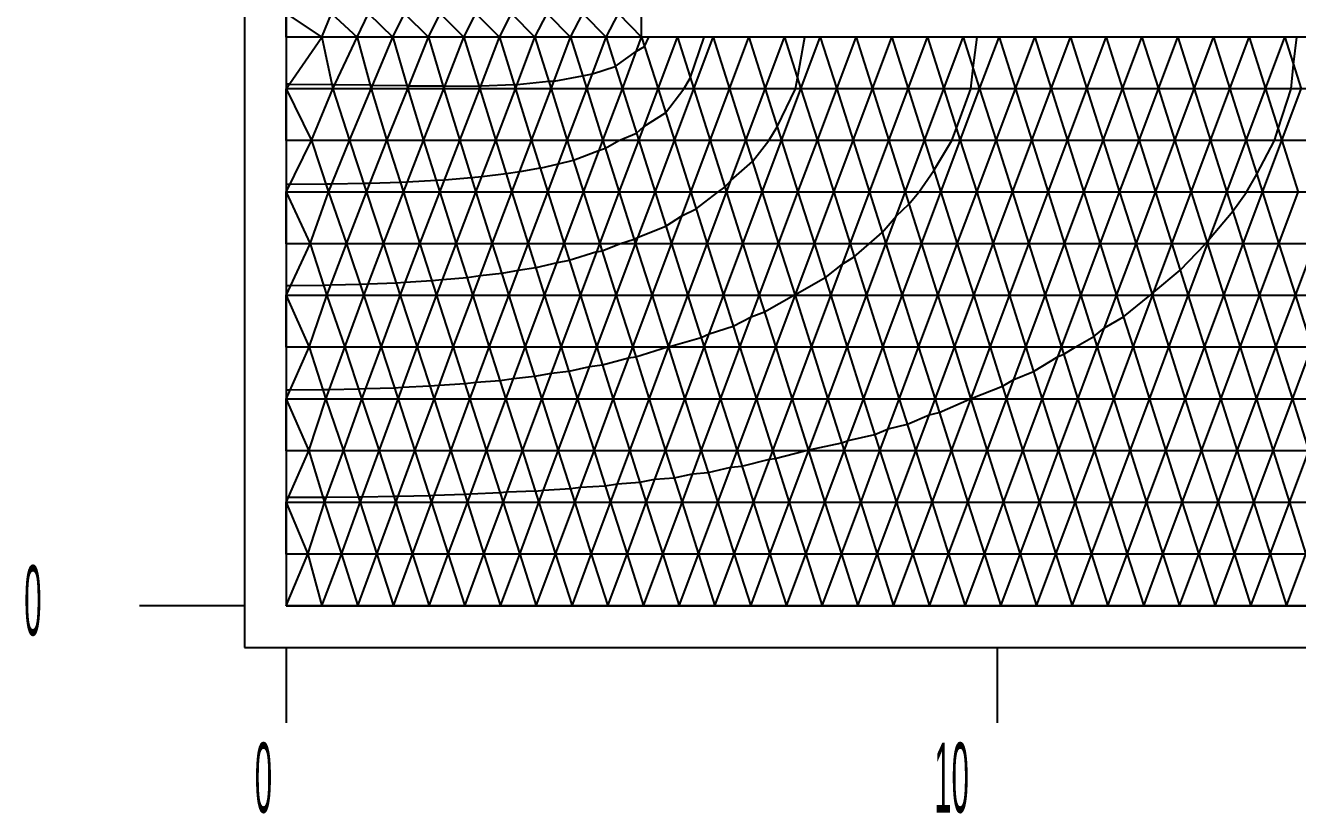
# Model space of a CAD drawing. Extents: x 0.18 to 10.14, y 0.02 to 7.38.
# Drawn here: x 0.33 to 1.747, y 0.212 to 1.091 of the extents above; entities that cross this region are included whole.
import ezdxf

# ---------------------------------------------------------------- set-up
doc = ezdxf.new("R2010")
doc.units = 0
doc.layers.add('1', color=7, linetype='CONTINUOUS')

msp = doc.modelspace()

# ---------------------------------------------------------------- linework, layer by layer
at = {"layer": '1', "color": 5}
for p, q in [((0.573529, 7.102942), (0.573529, 0.397059)), ((0.620165, 1.104015), (0.620165, 1.077607)), ((1.016283, 1.077607), (1.016283, 1.104015)), ((0.620165, 1.077607), (0.620165, 1.01999)), ((1.056119, 1.077607), (1.016283, 1.077607)), ((1.095955, 1.077607), (1.056119, 1.077607)), ((1.13579, 1.077607), (1.095955, 1.077607)), ((1.175626, 1.077607), (1.13579, 1.077607)), ((1.215461, 1.077607), (1.175626, 1.077607)), ((1.255297, 1.077607), (1.215461, 1.077607)), ((1.295133, 1.077607), (1.255297, 1.077607)), ((1.334969, 1.077607), (1.295133, 1.077607)), ((1.374804, 1.077607), (1.334969, 1.077607)), ((1.41464, 1.077607), (1.374804, 1.077607)), ((1.454476, 1.077607), (1.41464, 1.077607)), ((1.494311, 1.077607), (1.454476, 1.077607)), ((1.534147, 1.077607), (1.494311, 1.077607)), ((1.573983, 1.077607), (1.534147, 1.077607)), ((1.613818, 1.077607), (1.573983, 1.077607)), ((1.653654, 1.077607), (1.613818, 1.077607)), ((1.69349, 1.077607), (1.653654, 1.077607)), ((1.733325, 1.077607), (1.69349, 1.077607)), ((1.773161, 1.077607), (1.733325, 1.077607)), ((0.620165, 1.01999), (0.620165, 0.962373)), ((0.620165, 0.962373), (0.620165, 0.904755)), ((0.620165, 0.904755), (0.620165, 0.847138)), ((0.620165, 0.847138), (0.620165, 0.789521)), ((0.620165, 0.789521), (0.620165, 0.731904)), ((0.620165, 0.731904), (0.620165, 0.674286)), ((0.620165, 0.674286), (0.620165, 0.616669)), ((0.620165, 0.616669), (0.620165, 0.559052)), ((0.620165, 0.559052), (0.620165, 0.501435)), ((0.620165, 0.501435), (0.620165, 0.443817)), ((0.573529, 0.443817), (0.456618, 0.443817)), ((0.620165, 0.443817), (0.659988, 0.443817)), ((0.659988, 0.443817), (0.699812, 0.443817)), ((0.699812, 0.443817), (0.739636, 0.443817)), ((0.739636, 0.443817), (0.779459, 0.443817)), ((0.779459, 0.443817), (0.819283, 0.443817)), ((0.819283, 0.443817), (0.859107, 0.443817)), ((0.859107, 0.443817), (0.89893, 0.443817)), ((0.89893, 0.443817), (0.938754, 0.443817)), ((0.938754, 0.443817), (0.978578, 0.443817)), ((0.978578, 0.443817), (1.018402, 0.443817)), ((1.018402, 0.443817), (1.058225, 0.443817)), ((1.058225, 0.443817), (1.098049, 0.443817)), ((1.098049, 0.443817), (1.137873, 0.443817)), ((1.137873, 0.443817), (1.177696, 0.443817)), ((1.177696, 0.443817), (1.21752, 0.443817)), ((1.21752, 0.443817), (1.257344, 0.443817)), ((1.257344, 0.443817), (1.297167, 0.443817)), ((1.297167, 0.443817), (1.336991, 0.443817)), ((1.336991, 0.443817), (1.376815, 0.443817)), ((1.376815, 0.443817), (1.416638, 0.443817)), ((1.416638, 0.443817), (1.456462, 0.443817)), ((1.456462, 0.443817), (1.496286, 0.443817)), ((1.496286, 0.443817), (1.53611, 0.443817)), ((1.53611, 0.443817), (1.575933, 0.443817)), ((1.575933, 0.443817), (1.615757, 0.443817)), ((1.615757, 0.443817), (1.655581, 0.443817)), ((1.655581, 0.443817), (1.695404, 0.443817)), ((1.695404, 0.443817), (1.735228, 0.443817)), ((1.735228, 0.443817), (1.775052, 0.443817)), ((0.573529, 0.397059), (9.926471, 0.397059)), ((0.620165, 0.397059), (0.620165, 0.313235)), ((1.412402, 0.397059), (1.412402, 0.313235))]:
    msp.add_line(p, q, dxfattribs=at)
at = {"layer": '1', "color": 253}
for p, q in [((0.620165, 1.077607), (0.620165, 1.104015)), ((0.620165, 1.104015), (0.659776, 1.077607)), ((0.659776, 1.077607), (0.670474, 1.104015)), ((0.670474, 1.104015), (0.699388, 1.077607)), ((0.699388, 1.077607), (0.711997, 1.104015)), ((0.711997, 1.104015), (0.739, 1.077607)), ((0.739, 1.077607), (0.752047, 1.104015)), ((0.752047, 1.104015), (0.778612, 1.077607)), ((0.778612, 1.077607), (0.791775, 1.104015)), ((0.791775, 1.104015), (0.818224, 1.077607)), ((0.818224, 1.077607), (0.831438, 1.104015)), ((0.831438, 1.104015), (0.857836, 1.077607)), ((0.857836, 1.077607), (0.871113, 1.104015)), ((0.871113, 1.104015), (0.897448, 1.077607)), ((0.897448, 1.077607), (0.910896, 1.104015)), ((0.910896, 1.104015), (0.937059, 1.077607)), ((0.937059, 1.077607), (0.950905, 1.104015)), ((0.950905, 1.104015), (0.976671, 1.077607)), ((0.976671, 1.077607), (0.990398, 1.104015)), ((0.990398, 1.104015), (1.016283, 1.077607)), ((1.016283, 1.077607), (1.016283, 1.104015)), ((0.620165, 1.077607), (0.620165, 1.01999)), ((0.620165, 1.01999), (0.659776, 1.077607)), ((9.879836, 1.077607), (0.620165, 1.077607)), ((0.659776, 1.077607), (0.67225, 1.01999)), ((0.67225, 1.01999), (0.699388, 1.077607)), ((0.699388, 1.077607), (0.714936, 1.01999)), ((0.714936, 1.01999), (0.739, 1.077607)), ((0.739, 1.077607), (0.7557, 1.01999)), ((0.7557, 1.01999), (0.778612, 1.077607)), ((0.778612, 1.077607), (0.795874, 1.01999)), ((0.795874, 1.01999), (0.818224, 1.077607)), ((0.818224, 1.077607), (0.835806, 1.01999)), ((0.835806, 1.01999), (0.857836, 1.077607)), ((0.857836, 1.077607), (0.87562, 1.01999)), ((0.87562, 1.01999), (0.897448, 1.077607)), ((0.897448, 1.077607), (0.915372, 1.01999)), ((0.915372, 1.01999), (0.937059, 1.077607)), ((0.937059, 1.077607), (0.955094, 1.01999)), ((0.955094, 1.01999), (0.976671, 1.077607)), ((0.976671, 1.077607), (0.994812, 1.01999)), ((0.994812, 1.01999), (1.016283, 1.077607)), ((1.016283, 1.077607), (1.034577, 1.01999)), ((1.034577, 1.01999), (1.056119, 1.077607)), ((1.056119, 1.077607), (1.074395, 1.01999)), ((1.074395, 1.01999), (1.095955, 1.077607)), ((1.095955, 1.077607), (1.114226, 1.01999)), ((1.114226, 1.01999), (1.13579, 1.077607)), ((1.13579, 1.077607), (1.15406, 1.01999)), ((1.15406, 1.01999), (1.175626, 1.077607)), ((1.175626, 1.077607), (1.193895, 1.01999)), ((1.193895, 1.01999), (1.215461, 1.077607)), ((1.215461, 1.077607), (1.23373, 1.01999)), ((1.23373, 1.01999), (1.255297, 1.077607)), ((1.255297, 1.077607), (1.273565, 1.01999)), ((1.273565, 1.01999), (1.295133, 1.077607)), ((1.295133, 1.077607), (1.3134, 1.01999)), ((1.3134, 1.01999), (1.334969, 1.077607)), ((1.334969, 1.077607), (1.353235, 1.01999)), ((1.353235, 1.01999), (1.374804, 1.077607)), ((1.374804, 1.077607), (1.39307, 1.01999)), ((1.39307, 1.01999), (1.41464, 1.077607)), ((1.41464, 1.077607), (1.432905, 1.01999)), ((1.432905, 1.01999), (1.454476, 1.077607)), ((1.454476, 1.077607), (1.47274, 1.01999)), ((1.47274, 1.01999), (1.494311, 1.077607)), ((1.494311, 1.077607), (1.512574, 1.01999)), ((1.512574, 1.01999), (1.534147, 1.077607)), ((1.534147, 1.077607), (1.552409, 1.01999)), ((1.552409, 1.01999), (1.573983, 1.077607)), ((1.573983, 1.077607), (1.592244, 1.01999)), ((1.592244, 1.01999), (1.613818, 1.077607)), ((1.613818, 1.077607), (1.632078, 1.01999)), ((1.632078, 1.01999), (1.653654, 1.077607)), ((1.653654, 1.077607), (1.671913, 1.01999)), ((1.671913, 1.01999), (1.69349, 1.077607)), ((1.69349, 1.077607), (1.711747, 1.01999)), ((1.711747, 1.01999), (1.733325, 1.077607)), ((1.733325, 1.077607), (1.751582, 1.01999)), ((0.620165, 0.962373), (0.620165, 1.01999)), ((0.620165, 1.01999), (0.648446, 0.962373)), ((9.879836, 1.01999), (0.620165, 1.01999)), ((0.648446, 0.962373), (0.67225, 1.01999)), ((0.67225, 1.01999), (0.69079, 0.962373)), ((0.69079, 0.962373), (0.714936, 1.01999)), ((0.714936, 1.01999), (0.732484, 0.962373)), ((0.732484, 0.962373), (0.7557, 1.01999)), ((0.7557, 1.01999), (0.77329, 0.962373)), ((0.77329, 0.962373), (0.795874, 1.01999)), ((0.795874, 1.01999), (0.813608, 0.962373)), ((0.813608, 0.962373), (0.835806, 1.01999)), ((0.835806, 1.01999), (0.853667, 0.962373)), ((0.853667, 0.962373), (0.87562, 1.01999)), ((0.87562, 1.01999), (0.893584, 0.962373)), ((0.893584, 0.962373), (0.915372, 1.01999)), ((0.915372, 1.01999), (0.933422, 0.962373)), ((0.933422, 0.962373), (0.955094, 1.01999)), ((0.955094, 1.01999), (0.973222, 0.962373)), ((0.973222, 0.962373), (0.994812, 1.01999)), ((0.994812, 1.01999), (1.013018, 0.962373)), ((1.013018, 0.962373), (1.034577, 1.01999)), ((1.034577, 1.01999), (1.05283, 0.962373)), ((1.05283, 0.962373), (1.074395, 1.01999)), ((1.074395, 1.01999), (1.092657, 0.962373)), ((1.092657, 0.962373), (1.114226, 1.01999)), ((1.114226, 1.01999), (1.132489, 0.962373)), ((1.132489, 0.962373), (1.15406, 1.01999)), ((1.15406, 1.01999), (1.172324, 0.962373)), ((1.172324, 0.962373), (1.193895, 1.01999)), ((1.193895, 1.01999), (1.212159, 0.962373)), ((1.212159, 0.962373), (1.23373, 1.01999)), ((1.23373, 1.01999), (1.251994, 0.962373)), ((1.251994, 0.962373), (1.273565, 1.01999)), ((1.273565, 1.01999), (1.291829, 0.962373)), ((1.291829, 0.962373), (1.3134, 1.01999)), ((1.3134, 1.01999), (1.331663, 0.962373)), ((1.331663, 0.962373), (1.353235, 1.01999)), ((1.353235, 1.01999), (1.371497, 0.962373)), ((1.371497, 0.962373), (1.39307, 1.01999)), ((1.39307, 1.01999), (1.411331, 0.962373)), ((1.411331, 0.962373), (1.432905, 1.01999)), ((1.432905, 1.01999), (1.451165, 0.962373)), ((1.451165, 0.962373), (1.47274, 1.01999)), ((1.47274, 1.01999), (1.490999, 0.962373)), ((1.490999, 0.962373), (1.512574, 1.01999)), ((1.512574, 1.01999), (1.530832, 0.962373)), ((1.530832, 0.962373), (1.552409, 1.01999)), ((1.552409, 1.01999), (1.570666, 0.962373)), ((1.570666, 0.962373), (1.592244, 1.01999)), ((1.592244, 1.01999), (1.6105, 0.962373)), ((1.6105, 0.962373), (1.632078, 1.01999)), ((1.632078, 1.01999), (1.650333, 0.962373)), ((1.650333, 0.962373), (1.671913, 1.01999)), ((1.671913, 1.01999), (1.690166, 0.962373)), ((1.690166, 0.962373), (1.711747, 1.01999)), ((1.711747, 1.01999), (1.73, 0.962373)), ((1.73, 0.962373), (1.751582, 1.01999)), ((0.620165, 0.962373), (0.620165, 0.904755)), ((0.620165, 0.904755), (0.648446, 0.962373)), ((9.879836, 0.962373), (0.620165, 0.962373)), ((0.648446, 0.962373), (0.667146, 0.904755)), ((0.667146, 0.904755), (0.69079, 0.962373)), ((0.69079, 0.962373), (0.709477, 0.904755)), ((0.709477, 0.904755), (0.732484, 0.962373)), ((0.732484, 0.962373), (0.750713, 0.904755)), ((0.750713, 0.904755), (0.77329, 0.962373)), ((0.77329, 0.962373), (0.791359, 0.904755)), ((0.791359, 0.904755), (0.813608, 0.962373)), ((0.813608, 0.962373), (0.831651, 0.904755)), ((0.831651, 0.904755), (0.853667, 0.962373)), ((0.853667, 0.962373), (0.871732, 0.904755)), ((0.871732, 0.904755), (0.893584, 0.962373)), ((0.893584, 0.962373), (0.911687, 0.904755)), ((0.911687, 0.904755), (0.933422, 0.962373)), ((0.933422, 0.962373), (0.951569, 0.904755)), ((0.951569, 0.904755), (0.973222, 0.962373)), ((0.973222, 0.962373), (0.991414, 0.904755)), ((0.991414, 0.904755), (1.013018, 0.962373)), ((1.013018, 0.962373), (1.031247, 0.904755)), ((1.031247, 0.904755), (1.05283, 0.962373)), ((1.05283, 0.962373), (1.07108, 0.904755)), ((1.07108, 0.904755), (1.092657, 0.962373)), ((1.092657, 0.962373), (1.110915, 0.904755)), ((1.110915, 0.904755), (1.132489, 0.962373)), ((1.132489, 0.962373), (1.150751, 0.904755)), ((1.150751, 0.904755), (1.172324, 0.962373)), ((1.172324, 0.962373), (1.190586, 0.904755)), ((1.190586, 0.904755), (1.212159, 0.962373)), ((1.212159, 0.962373), (1.230421, 0.904755)), ((1.230421, 0.904755), (1.251994, 0.962373)), ((1.251994, 0.962373), (1.270255, 0.904755)), ((1.270255, 0.904755), (1.291829, 0.962373)), ((1.291829, 0.962373), (1.310089, 0.904755)), ((1.310089, 0.904755), (1.331663, 0.962373)), ((1.331663, 0.962373), (1.349923, 0.904755)), ((1.349923, 0.904755), (1.371497, 0.962373)), ((1.371497, 0.962373), (1.389756, 0.904755)), ((1.389756, 0.904755), (1.411331, 0.962373)), ((1.411331, 0.962373), (1.429589, 0.904755)), ((1.429589, 0.904755), (1.451165, 0.962373)), ((1.451165, 0.962373), (1.469421, 0.904755)), ((1.469421, 0.904755), (1.490999, 0.962373)), ((1.490999, 0.962373), (1.509254, 0.904755)), ((1.509254, 0.904755), (1.530832, 0.962373)), ((1.530832, 0.962373), (1.549087, 0.904755)), ((1.549087, 0.904755), (1.570666, 0.962373)), ((1.570666, 0.962373), (1.588919, 0.904755)), ((1.588919, 0.904755), (1.6105, 0.962373)), ((1.6105, 0.962373), (1.628752, 0.904755)), ((1.628752, 0.904755), (1.650333, 0.962373)), ((1.650333, 0.962373), (1.668584, 0.904755)), ((1.668584, 0.904755), (1.690166, 0.962373)), ((1.690166, 0.962373), (1.708416, 0.904755)), ((1.708416, 0.904755), (1.73, 0.962373)), ((1.73, 0.962373), (1.748249, 0.904755)), ((0.620165, 0.847138), (0.620165, 0.904755)), ((0.620165, 0.904755), (0.646713, 0.847138)), ((9.879836, 0.904755), (0.620165, 0.904755)), ((0.646713, 0.847138), (0.667146, 0.904755)), ((0.667146, 0.904755), (0.687289, 0.847138)), ((0.687289, 0.847138), (0.709477, 0.904755)), ((0.709477, 0.904755), (0.728443, 0.847138)), ((0.728443, 0.847138), (0.750713, 0.904755)), ((0.750713, 0.904755), (0.769224, 0.847138)), ((0.769224, 0.847138), (0.791359, 0.904755)), ((0.791359, 0.904755), (0.809668, 0.847138)), ((0.809668, 0.847138), (0.831651, 0.904755)), ((0.831651, 0.904755), (0.849876, 0.847138)), ((0.849876, 0.847138), (0.871732, 0.904755)), ((0.871732, 0.904755), (0.88993, 0.847138)), ((0.88993, 0.847138), (0.911687, 0.904755)), ((0.911687, 0.904755), (0.929886, 0.847138)), ((0.929886, 0.847138), (0.951569, 0.904755)), ((0.951569, 0.904755), (0.969783, 0.847138)), ((0.969783, 0.847138), (0.991414, 0.904755)), ((0.991414, 0.904755), (1.009647, 0.847138)), ((1.009647, 0.847138), (1.031247, 0.904755)), ((1.031247, 0.904755), (1.049496, 0.847138)), ((1.049496, 0.847138), (1.07108, 0.904755)), ((1.07108, 0.904755), (1.089338, 0.847138)), ((1.089338, 0.847138), (1.110915, 0.904755)), ((1.110915, 0.904755), (1.129177, 0.847138)), ((1.129177, 0.847138), (1.150751, 0.904755)), ((1.150751, 0.904755), (1.169013, 0.847138)), ((1.169013, 0.847138), (1.190586, 0.904755)), ((1.190586, 0.904755), (1.208849, 0.847138)), ((1.208849, 0.847138), (1.230421, 0.904755)), ((1.230421, 0.904755), (1.248683, 0.847138)), ((1.248683, 0.847138), (1.270255, 0.904755)), ((1.270255, 0.904755), (1.288516, 0.847138)), ((1.288516, 0.847138), (1.310089, 0.904755)), ((1.310089, 0.904755), (1.328349, 0.847138)), ((1.328349, 0.847138), (1.349923, 0.904755)), ((1.349923, 0.904755), (1.368182, 0.847138)), ((1.368182, 0.847138), (1.389756, 0.904755)), ((1.389756, 0.904755), (1.408013, 0.847138)), ((1.408013, 0.847138), (1.429589, 0.904755)), ((1.429589, 0.904755), (1.447845, 0.847138)), ((1.447845, 0.847138), (1.469421, 0.904755)), ((1.469421, 0.904755), (1.487677, 0.847138)), ((1.487677, 0.847138), (1.509254, 0.904755)), ((1.509254, 0.904755), (1.527508, 0.847138)), ((1.527508, 0.847138), (1.549087, 0.904755)), ((1.549087, 0.904755), (1.56734, 0.847138)), ((1.56734, 0.847138), (1.588919, 0.904755)), ((1.588919, 0.904755), (1.607171, 0.847138)), ((1.607171, 0.847138), (1.628752, 0.904755)), ((1.628752, 0.904755), (1.647003, 0.847138)), ((1.647003, 0.847138), (1.668584, 0.904755)), ((1.668584, 0.904755), (1.686834, 0.847138)), ((1.686834, 0.847138), (1.708416, 0.904755)), ((1.708416, 0.904755), (1.726665, 0.847138)), ((1.726665, 0.847138), (1.748249, 0.904755)), ((0.620165, 0.847138), (0.620165, 0.789521)), ((0.620165, 0.789521), (0.646713, 0.847138)), ((9.879836, 0.847138), (0.620165, 0.847138)), ((0.646713, 0.847138), (0.665351, 0.789521)), ((0.665351, 0.789521), (0.687289, 0.847138)), ((0.687289, 0.847138), (0.706613, 0.789521)), ((0.706613, 0.789521), (0.728443, 0.847138)), ((0.728443, 0.847138), (0.74735, 0.789521)), ((0.74735, 0.789521), (0.769224, 0.847138)), ((0.769224, 0.847138), (0.787819, 0.789521)), ((0.787819, 0.789521), (0.809668, 0.847138)), ((0.809668, 0.847138), (0.828083, 0.789521)), ((0.828083, 0.789521), (0.849876, 0.847138)), ((0.849876, 0.847138), (0.868198, 0.789521)), ((0.868198, 0.789521), (0.88993, 0.847138)), ((0.88993, 0.847138), (0.908207, 0.789521)), ((0.908207, 0.789521), (0.929886, 0.847138)), ((0.929886, 0.847138), (0.948146, 0.789521)), ((0.948146, 0.789521), (0.969783, 0.847138)), ((0.969783, 0.847138), (0.988041, 0.789521)), ((0.988041, 0.789521), (1.009647, 0.847138)), ((1.009647, 0.847138), (1.027909, 0.789521)), ((1.027909, 0.789521), (1.049496, 0.847138)), ((1.049496, 0.847138), (1.067761, 0.789521)), ((1.067761, 0.789521), (1.089338, 0.847138)), ((1.089338, 0.847138), (1.107605, 0.789521)), ((1.107605, 0.789521), (1.129177, 0.847138)), ((1.129177, 0.847138), (1.147444, 0.789521)), ((1.147444, 0.789521), (1.169013, 0.847138)), ((1.169013, 0.847138), (1.187281, 0.789521)), ((1.187281, 0.789521), (1.208849, 0.847138)), ((1.208849, 0.847138), (1.227115, 0.789521)), ((1.227115, 0.789521), (1.248683, 0.847138)), ((1.248683, 0.847138), (1.266948, 0.789521)), ((1.266948, 0.789521), (1.288516, 0.847138)), ((1.288516, 0.847138), (1.30678, 0.789521)), ((1.30678, 0.789521), (1.328349, 0.847138)), ((1.328349, 0.847138), (1.346612, 0.789521)), ((1.346612, 0.789521), (1.368182, 0.847138)), ((1.368182, 0.847138), (1.386443, 0.789521)), ((1.386443, 0.789521), (1.408013, 0.847138)), ((1.408013, 0.847138), (1.426274, 0.789521)), ((1.426274, 0.789521), (1.447845, 0.847138)), ((1.447845, 0.847138), (1.466105, 0.789521)), ((1.466105, 0.789521), (1.487677, 0.847138)), ((1.487677, 0.847138), (1.505935, 0.789521)), ((1.505935, 0.789521), (1.527508, 0.847138)), ((1.527508, 0.847138), (1.545765, 0.789521)), ((1.545765, 0.789521), (1.56734, 0.847138)), ((1.56734, 0.847138), (1.585596, 0.789521)), ((1.585596, 0.789521), (1.607171, 0.847138)), ((1.607171, 0.847138), (1.625426, 0.789521)), ((1.625426, 0.789521), (1.647003, 0.847138)), ((1.647003, 0.847138), (1.665256, 0.789521)), ((1.665256, 0.789521), (1.686834, 0.847138)), ((1.686834, 0.847138), (1.705086, 0.789521)), ((1.705086, 0.789521), (1.726665, 0.847138)), ((1.726665, 0.847138), (1.744917, 0.789521)), ((1.744917, 0.789521), (1.766497, 0.847138)), ((0.620165, 0.731904), (0.620165, 0.789521)), ((0.620165, 0.789521), (0.645912, 0.731904)), ((9.879836, 0.789521), (0.620165, 0.789521)), ((0.645912, 0.731904), (0.665351, 0.789521)), ((0.665351, 0.789521), (0.685423, 0.731904)), ((0.685423, 0.731904), (0.706613, 0.789521)), ((0.706613, 0.789521), (0.72583, 0.731904)), ((0.72583, 0.731904), (0.74735, 0.789521)), ((0.74735, 0.789521), (0.766183, 0.731904)), ((0.766183, 0.731904), (0.787819, 0.789521)), ((0.787819, 0.789521), (0.806416, 0.731904)), ((0.806416, 0.731904), (0.828083, 0.789521)), ((0.828083, 0.789521), (0.846537, 0.731904)), ((0.846537, 0.731904), (0.868198, 0.789521)), ((0.868198, 0.789521), (0.886567, 0.731904)), ((0.886567, 0.731904), (0.908207, 0.789521)), ((0.908207, 0.789521), (0.92653, 0.731904)), ((0.92653, 0.731904), (0.948146, 0.789521)), ((0.948146, 0.789521), (0.966445, 0.731904)), ((0.966445, 0.731904), (0.988041, 0.789521)), ((0.988041, 0.789521), (1.006328, 0.731904)), ((1.006328, 0.731904), (1.027909, 0.789521)), ((1.027909, 0.789521), (1.046191, 0.731904)), ((1.046191, 0.731904), (1.067761, 0.789521)), ((1.067761, 0.789521), (1.086041, 0.731904)), ((1.086041, 0.731904), (1.107605, 0.789521)), ((1.107605, 0.789521), (1.125883, 0.731904)), ((1.125883, 0.731904), (1.147444, 0.789521)), ((1.147444, 0.789521), (1.165721, 0.731904)), ((1.165721, 0.731904), (1.187281, 0.789521)), ((1.187281, 0.789521), (1.205556, 0.731904)), ((1.205556, 0.731904), (1.227115, 0.789521)), ((1.227115, 0.789521), (1.245389, 0.731904)), ((1.245389, 0.731904), (1.266948, 0.789521)), ((1.266948, 0.789521), (1.28522, 0.731904)), ((1.28522, 0.731904), (1.30678, 0.789521)), ((1.30678, 0.789521), (1.325051, 0.731904)), ((1.325051, 0.731904), (1.346612, 0.789521)), ((1.346612, 0.789521), (1.364881, 0.731904)), ((1.364881, 0.731904), (1.386443, 0.789521)), ((1.386443, 0.789521), (1.404711, 0.731904)), ((1.404711, 0.731904), (1.426274, 0.789521)), ((1.426274, 0.789521), (1.444541, 0.731904)), ((1.444541, 0.731904), (1.466105, 0.789521)), ((1.466105, 0.789521), (1.48437, 0.731904)), ((1.48437, 0.731904), (1.505935, 0.789521)), ((1.505935, 0.789521), (1.524199, 0.731904)), ((1.524199, 0.731904), (1.545765, 0.789521)), ((1.545765, 0.789521), (1.564029, 0.731904)), ((1.564029, 0.731904), (1.585596, 0.789521)), ((1.585596, 0.789521), (1.603858, 0.731904)), ((1.603858, 0.731904), (1.625426, 0.789521)), ((1.625426, 0.789521), (1.643687, 0.731904)), ((1.643687, 0.731904), (1.665256, 0.789521)), ((1.665256, 0.789521), (1.683516, 0.731904)), ((1.683516, 0.731904), (1.705086, 0.789521)), ((1.705086, 0.789521), (1.723345, 0.731904)), ((1.723345, 0.731904), (1.744917, 0.789521)), ((1.744917, 0.789521), (1.763174, 0.731904)), ((0.620165, 0.731904), (0.620165, 0.674286)), ((0.620165, 0.674286), (0.645912, 0.731904)), ((9.879836, 0.731904), (0.620165, 0.731904)), ((0.645912, 0.731904), (0.664213, 0.674286)), ((0.664213, 0.674286), (0.685423, 0.731904)), ((0.685423, 0.731904), (0.704631, 0.674286)), ((0.704631, 0.674286), (0.72583, 0.731904)), ((0.72583, 0.731904), (0.744792, 0.674286)), ((0.744792, 0.674286), (0.766183, 0.731904)), ((0.766183, 0.731904), (0.78491, 0.674286)), ((0.78491, 0.674286), (0.806416, 0.731904)), ((0.806416, 0.731904), (0.824979, 0.674286)), ((0.824979, 0.674286), (0.846537, 0.731904)), ((0.846537, 0.731904), (0.864993, 0.674286)), ((0.864993, 0.674286), (0.886567, 0.731904)), ((0.886567, 0.731904), (0.904956, 0.674286)), ((0.904956, 0.674286), (0.92653, 0.731904)), ((0.92653, 0.731904), (0.944878, 0.674286)), ((0.944878, 0.674286), (0.966445, 0.731904)), ((0.966445, 0.731904), (0.984769, 0.674286)), ((0.984769, 0.674286), (1.006328, 0.731904)), ((1.006328, 0.731904), (1.024638, 0.674286)), ((1.024638, 0.674286), (1.046191, 0.731904)), ((1.046191, 0.731904), (1.064492, 0.674286)), ((1.064492, 0.674286), (1.086041, 0.731904)), ((1.086041, 0.731904), (1.104337, 0.674286)), ((1.104337, 0.674286), (1.125883, 0.731904)), ((1.125883, 0.731904), (1.144175, 0.674286)), ((1.144175, 0.674286), (1.165721, 0.731904)), ((1.165721, 0.731904), (1.18401, 0.674286)), ((1.18401, 0.674286), (1.205556, 0.731904)), ((1.205556, 0.731904), (1.223843, 0.674286)), ((1.223843, 0.674286), (1.245389, 0.731904)), ((1.245389, 0.731904), (1.263673, 0.674286)), ((1.263673, 0.674286), (1.28522, 0.731904)), ((1.28522, 0.731904), (1.303503, 0.674286)), ((1.303503, 0.674286), (1.325051, 0.731904)), ((1.325051, 0.731904), (1.343332, 0.674286)), ((1.343332, 0.674286), (1.364881, 0.731904)), ((1.364881, 0.731904), (1.383161, 0.674286)), ((1.383161, 0.674286), (1.404711, 0.731904)), ((1.404711, 0.731904), (1.42299, 0.674286)), ((1.42299, 0.674286), (1.444541, 0.731904)), ((1.444541, 0.731904), (1.462818, 0.674286)), ((1.462818, 0.674286), (1.48437, 0.731904)), ((1.48437, 0.731904), (1.502646, 0.674286)), ((1.502646, 0.674286), (1.524199, 0.731904)), ((1.524199, 0.731904), (1.542474, 0.674286)), ((1.542474, 0.674286), (1.564029, 0.731904)), ((1.564029, 0.731904), (1.582302, 0.674286)), ((1.582302, 0.674286), (1.603858, 0.731904)), ((1.603858, 0.731904), (1.622131, 0.674286)), ((1.622131, 0.674286), (1.643687, 0.731904)), ((1.643687, 0.731904), (1.661959, 0.674286)), ((1.661959, 0.674286), (1.683516, 0.731904)), ((1.683516, 0.731904), (1.701787, 0.674286)), ((1.701787, 0.674286), (1.723345, 0.731904)), ((1.723345, 0.731904), (1.741615, 0.674286)), ((1.741615, 0.674286), (1.763174, 0.731904)), ((0.620165, 0.616669), (0.620165, 0.674286)), ((0.620165, 0.674286), (0.645265, 0.616669)), ((9.879836, 0.674286), (0.620165, 0.674286)), ((0.645265, 0.616669), (0.664213, 0.674286)), ((0.664213, 0.674286), (0.683897, 0.616669)), ((0.683897, 0.616669), (0.704631, 0.674286)), ((0.704631, 0.674286), (0.723647, 0.616669)), ((0.723647, 0.616669), (0.744792, 0.674286)), ((0.744792, 0.674286), (0.763572, 0.616669)), ((0.763572, 0.616669), (0.78491, 0.674286)), ((0.78491, 0.674286), (0.80354, 0.616669)), ((0.80354, 0.616669), (0.824979, 0.674286)), ((0.824979, 0.674286), (0.843503, 0.616669)), ((0.843503, 0.616669), (0.864993, 0.674286)), ((0.864993, 0.674286), (0.883442, 0.616669)), ((0.883442, 0.616669), (0.904956, 0.674286)), ((0.904956, 0.674286), (0.923354, 0.616669)), ((0.923354, 0.616669), (0.944878, 0.674286)), ((0.944878, 0.674286), (0.963242, 0.616669)), ((0.963242, 0.616669), (0.984769, 0.674286)), ((0.984769, 0.674286), (1.003111, 0.616669)), ((1.003111, 0.616669), (1.024638, 0.674286)), ((1.024638, 0.674286), (1.042965, 0.616669)), ((1.042965, 0.616669), (1.064492, 0.674286)), ((1.064492, 0.674286), (1.08281, 0.616669)), ((1.08281, 0.616669), (1.104337, 0.674286)), ((1.104337, 0.674286), (1.122648, 0.616669)), ((1.122648, 0.616669), (1.144175, 0.674286)), ((1.144175, 0.674286), (1.162483, 0.616669)), ((1.162483, 0.616669), (1.18401, 0.674286)), ((1.18401, 0.674286), (1.202314, 0.616669)), ((1.202314, 0.616669), (1.223843, 0.674286)), ((1.223843, 0.674286), (1.242144, 0.616669)), ((1.242144, 0.616669), (1.263673, 0.674286)), ((1.263673, 0.674286), (1.281973, 0.616669)), ((1.281973, 0.616669), (1.303503, 0.674286)), ((1.303503, 0.674286), (1.321801, 0.616669)), ((1.321801, 0.616669), (1.343332, 0.674286)), ((1.343332, 0.674286), (1.361629, 0.616669)), ((1.361629, 0.616669), (1.383161, 0.674286)), ((1.383161, 0.674286), (1.401456, 0.616669)), ((1.401456, 0.616669), (1.42299, 0.674286)), ((1.42299, 0.674286), (1.441284, 0.616669)), ((1.441284, 0.616669), (1.462818, 0.674286)), ((1.462818, 0.674286), (1.481111, 0.616669)), ((1.481111, 0.616669), (1.502646, 0.674286)), ((1.502646, 0.674286), (1.520938, 0.616669)), ((1.520938, 0.616669), (1.542474, 0.674286)), ((1.542474, 0.674286), (1.560765, 0.616669)), ((1.560765, 0.616669), (1.582302, 0.674286)), ((1.582302, 0.674286), (1.600592, 0.616669)), ((1.600592, 0.616669), (1.622131, 0.674286)), ((1.622131, 0.674286), (1.640419, 0.616669)), ((1.640419, 0.616669), (1.661959, 0.674286)), ((1.661959, 0.674286), (1.680246, 0.616669)), ((1.680246, 0.616669), (1.701787, 0.674286)), ((1.701787, 0.674286), (1.720073, 0.616669)), ((1.720073, 0.616669), (1.741615, 0.674286)), ((1.741615, 0.674286), (1.759899, 0.616669)), ((0.620165, 0.616669), (0.620165, 0.559052)), ((0.620165, 0.559052), (0.645265, 0.616669)), ((9.879836, 0.616669), (0.620165, 0.616669)), ((0.645265, 0.616669), (0.662997, 0.559052)), ((0.662997, 0.559052), (0.683897, 0.616669)), ((0.683897, 0.616669), (0.702647, 0.559052)), ((0.702647, 0.559052), (0.723647, 0.616669)), ((0.723647, 0.616669), (0.742362, 0.559052)), ((0.742362, 0.559052), (0.763572, 0.616669)), ((0.763572, 0.616669), (0.782206, 0.559052)), ((0.782206, 0.559052), (0.80354, 0.616669)), ((0.80354, 0.616669), (0.822098, 0.559052)), ((0.822098, 0.559052), (0.843503, 0.616669)), ((0.843503, 0.616669), (0.861995, 0.559052)), ((0.861995, 0.559052), (0.883442, 0.616669)), ((0.883442, 0.616669), (0.901883, 0.559052)), ((0.901883, 0.559052), (0.923354, 0.616669)), ((0.923354, 0.616669), (0.941758, 0.559052)), ((0.941758, 0.559052), (0.963242, 0.616669)), ((0.963242, 0.616669), (0.981618, 0.559052)), ((0.981618, 0.559052), (1.003111, 0.616669)), ((1.003111, 0.616669), (1.021467, 0.559052)), ((1.021467, 0.559052), (1.042965, 0.616669)), ((1.042965, 0.616669), (1.061309, 0.559052)), ((1.061309, 0.559052), (1.08281, 0.616669)), ((1.08281, 0.616669), (1.101145, 0.559052)), ((1.101145, 0.559052), (1.122648, 0.616669)), ((1.122648, 0.616669), (1.140978, 0.559052)), ((1.140978, 0.559052), (1.162483, 0.616669)), ((1.162483, 0.616669), (1.180808, 0.559052)), ((1.180808, 0.559052), (1.202314, 0.616669)), ((1.202314, 0.616669), (1.220636, 0.559052)), ((1.220636, 0.559052), (1.242144, 0.616669)), ((1.242144, 0.616669), (1.260463, 0.559052)), ((1.260463, 0.559052), (1.281973, 0.616669)), ((1.281973, 0.616669), (1.30029, 0.559052)), ((1.30029, 0.559052), (1.321801, 0.616669)), ((1.321801, 0.616669), (1.340117, 0.559052)), ((1.340117, 0.559052), (1.361629, 0.616669)), ((1.361629, 0.616669), (1.379943, 0.559052)), ((1.379943, 0.559052), (1.401456, 0.616669)), ((1.401456, 0.616669), (1.419769, 0.559052)), ((1.419769, 0.559052), (1.441284, 0.616669)), ((1.441284, 0.616669), (1.459595, 0.559052)), ((1.459595, 0.559052), (1.481111, 0.616669)), ((1.481111, 0.616669), (1.499421, 0.559052)), ((1.499421, 0.559052), (1.520938, 0.616669)), ((1.520938, 0.616669), (1.539247, 0.559052)), ((1.539247, 0.559052), (1.560765, 0.616669)), ((1.560765, 0.616669), (1.579073, 0.559052)), ((1.579073, 0.559052), (1.600592, 0.616669)), ((1.600592, 0.616669), (1.618899, 0.559052)), ((1.618899, 0.559052), (1.640419, 0.616669)), ((1.640419, 0.616669), (1.658725, 0.559052)), ((1.658725, 0.559052), (1.680246, 0.616669)), ((1.680246, 0.616669), (1.69855, 0.559052)), ((1.69855, 0.559052), (1.720073, 0.616669)), ((1.720073, 0.616669), (1.738376, 0.559052)), ((1.738376, 0.559052), (1.759899, 0.616669)), ((0.620165, 0.501435), (0.620165, 0.559052)), ((0.620165, 0.559052), (0.644213, 0.501435)), ((9.879836, 0.559052), (0.620165, 0.559052)), ((0.644213, 0.501435), (0.662997, 0.559052)), ((0.662997, 0.559052), (0.681806, 0.501435)), ((0.681806, 0.501435), (0.702647, 0.559052)), ((0.702647, 0.559052), (0.721196, 0.501435)), ((0.721196, 0.501435), (0.742362, 0.559052)), ((0.742362, 0.559052), (0.760933, 0.501435)), ((0.760933, 0.501435), (0.782206, 0.559052)), ((0.782206, 0.559052), (0.80076, 0.501435)), ((0.80076, 0.501435), (0.822098, 0.559052)), ((0.822098, 0.559052), (0.840613, 0.501435)), ((0.840613, 0.501435), (0.861995, 0.559052)), ((0.861995, 0.559052), (0.880469, 0.501435)), ((0.880469, 0.501435), (0.901883, 0.559052)), ((0.901883, 0.559052), (0.92032, 0.501435)), ((0.92032, 0.501435), (0.941758, 0.559052)), ((0.941758, 0.559052), (0.960165, 0.501435)), ((0.960165, 0.501435), (0.981618, 0.559052)), ((0.981618, 0.559052), (1.000004, 0.501435)), ((1.000004, 0.501435), (1.021467, 0.559052)), ((1.021467, 0.559052), (1.039839, 0.501435)), ((1.039839, 0.501435), (1.061309, 0.559052)), ((1.061309, 0.559052), (1.07967, 0.501435)), ((1.07967, 0.501435), (1.101145, 0.559052)), ((1.101145, 0.559052), (1.1195, 0.501435)), ((1.1195, 0.501435), (1.140978, 0.559052)), ((1.140978, 0.559052), (1.159327, 0.501435)), ((1.159327, 0.501435), (1.180808, 0.559052)), ((1.180808, 0.559052), (1.199154, 0.501435)), ((1.199154, 0.501435), (1.220636, 0.559052)), ((1.220636, 0.559052), (1.238979, 0.501435)), ((1.238979, 0.501435), (1.260463, 0.559052)), ((1.260463, 0.559052), (1.278805, 0.501435)), ((1.278805, 0.501435), (1.30029, 0.559052)), ((1.30029, 0.559052), (1.31863, 0.501435)), ((1.31863, 0.501435), (1.340117, 0.559052)), ((1.340117, 0.559052), (1.358455, 0.501435)), ((1.358455, 0.501435), (1.379943, 0.559052)), ((1.379943, 0.559052), (1.39828, 0.501435)), ((1.39828, 0.501435), (1.419769, 0.559052)), ((1.419769, 0.559052), (1.438105, 0.501435)), ((1.438105, 0.501435), (1.459595, 0.559052)), ((1.459595, 0.559052), (1.47793, 0.501435)), ((1.47793, 0.501435), (1.499421, 0.559052)), ((1.499421, 0.559052), (1.517755, 0.501435)), ((1.517755, 0.501435), (1.539247, 0.559052)), ((1.539247, 0.559052), (1.557579, 0.501435)), ((1.557579, 0.501435), (1.579073, 0.559052)), ((1.579073, 0.559052), (1.597404, 0.501435)), ((1.597404, 0.501435), (1.618899, 0.559052)), ((1.618899, 0.559052), (1.637229, 0.501435)), ((1.637229, 0.501435), (1.658725, 0.559052)), ((1.658725, 0.559052), (1.677054, 0.501435)), ((1.677054, 0.501435), (1.69855, 0.559052)), ((1.69855, 0.559052), (1.716878, 0.501435)), ((1.716878, 0.501435), (1.738376, 0.559052)), ((1.738376, 0.559052), (1.756703, 0.501435)), ((0.620165, 0.501435), (0.620165, 0.443817)), ((0.620165, 0.443817), (0.644213, 0.501435)), ((9.879836, 0.501435), (0.620165, 0.501435)), ((0.644213, 0.501435), (0.659988, 0.443817)), ((0.659988, 0.443817), (0.681806, 0.501435)), ((0.681806, 0.501435), (0.699812, 0.443817)), ((0.699812, 0.443817), (0.721196, 0.501435)), ((0.721196, 0.501435), (0.739636, 0.443817)), ((0.739636, 0.443817), (0.760933, 0.501435)), ((0.760933, 0.501435), (0.779459, 0.443817)), ((0.779459, 0.443817), (0.80076, 0.501435)), ((0.80076, 0.501435), (0.819283, 0.443817)), ((0.819283, 0.443817), (0.840613, 0.501435)), ((0.840613, 0.501435), (0.859107, 0.443817)), ((0.859107, 0.443817), (0.880469, 0.501435)), ((0.880469, 0.501435), (0.89893, 0.443817)), ((0.89893, 0.443817), (0.92032, 0.501435)), ((0.92032, 0.501435), (0.938754, 0.443817)), ((0.938754, 0.443817), (0.960165, 0.501435)), ((0.960165, 0.501435), (0.978578, 0.443817)), ((0.978578, 0.443817), (1.000004, 0.501435)), ((1.000004, 0.501435), (1.018402, 0.443817)), ((1.018402, 0.443817), (1.039839, 0.501435)), ((1.039839, 0.501435), (1.058225, 0.443817)), ((1.058225, 0.443817), (1.07967, 0.501435)), ((1.07967, 0.501435), (1.098049, 0.443817)), ((1.098049, 0.443817), (1.1195, 0.501435)), ((1.1195, 0.501435), (1.137873, 0.443817)), ((1.137873, 0.443817), (1.159327, 0.501435)), ((1.159327, 0.501435), (1.177696, 0.443817)), ((1.177696, 0.443817), (1.199154, 0.501435)), ((1.199154, 0.501435), (1.21752, 0.443817)), ((1.21752, 0.443817), (1.238979, 0.501435)), ((1.238979, 0.501435), (1.257344, 0.443817)), ((1.257344, 0.443817), (1.278805, 0.501435)), ((1.278805, 0.501435), (1.297167, 0.443817)), ((1.297167, 0.443817), (1.31863, 0.501435)), ((1.31863, 0.501435), (1.336991, 0.443817)), ((1.336991, 0.443817), (1.358455, 0.501435)), ((1.358455, 0.501435), (1.376815, 0.443817)), ((1.376815, 0.443817), (1.39828, 0.501435)), ((1.39828, 0.501435), (1.416638, 0.443817)), ((1.416638, 0.443817), (1.438105, 0.501435)), ((1.438105, 0.501435), (1.456462, 0.443817)), ((1.456462, 0.443817), (1.47793, 0.501435)), ((1.47793, 0.501435), (1.496286, 0.443817)), ((1.496286, 0.443817), (1.517755, 0.501435)), ((1.517755, 0.501435), (1.53611, 0.443817)), ((1.53611, 0.443817), (1.557579, 0.501435)), ((1.557579, 0.501435), (1.575933, 0.443817)), ((1.575933, 0.443817), (1.597404, 0.501435)), ((1.597404, 0.501435), (1.615757, 0.443817)), ((1.615757, 0.443817), (1.637229, 0.501435)), ((1.637229, 0.501435), (1.655581, 0.443817)), ((1.655581, 0.443817), (1.677054, 0.501435)), ((1.677054, 0.501435), (1.695404, 0.443817)), ((1.695404, 0.443817), (1.716878, 0.501435)), ((1.716878, 0.501435), (1.735228, 0.443817)), ((1.735228, 0.443817), (1.756703, 0.501435)), ((9.879836, 0.443817), (0.620165, 0.443817))]:
    msp.add_line(p, q, dxfattribs=at)
at = {"layer": '1', "color": 6}
for p, q in [((1.019569, 1.06726), (1.024417, 1.077607)), ((1.070547, 1.032123), (1.086107, 1.077607)), ((1.190044, 1.032134), (1.198318, 1.077607)), ((1.385658, 1.043372), (1.390255, 1.077607)), ((1.742895, 1.047405), (1.746529, 1.077607)), ((1.010466, 1.061996), (1.019569, 1.06726)), ((0.986917, 1.045065), (1.010466, 1.061996)), ((0.950469, 1.034766), (0.961393, 1.03681)), ((0.961393, 1.03681), (0.986917, 1.045065)), ((1.383103, 1.01999), (1.385658, 1.043372)), ((1.74028, 1.01999), (1.742895, 1.047405)), ((0.623774, 1.025241), (0.620165, 1.025287)), ((0.623774, 1.025241), (0.671166, 1.024997)), ((0.671166, 1.024997), (0.674553, 1.024878)), ((0.674553, 1.024878), (0.713745, 1.024402)), ((0.713745, 1.024402), (0.71671, 1.024238)), ((0.71671, 1.024238), (0.754613, 1.023738)), ((0.754613, 1.023738), (0.75712, 1.023562)), ((0.75712, 1.023562), (0.794875, 1.023324)), ((0.794875, 1.023324), (0.7971, 1.023151)), ((0.7971, 1.023151), (0.834704, 1.0236)), ((0.834704, 1.0236), (0.837119, 1.023425)), ((0.837119, 1.023425), (0.874033, 1.025131)), ((0.874033, 1.025131), (0.877507, 1.024971)), ((0.877507, 1.024971), (0.912697, 1.028589)), ((0.912697, 1.028589), (0.918657, 1.028716)), ((0.918657, 1.028716), (0.950469, 1.034766)), ((1.063277, 1.01999), (1.070547, 1.032123)), ((1.18799, 1.01999), (1.190044, 1.032134)), ((1.042956, 0.993541), (1.063277, 1.01999)), ((1.167493, 0.977613), (1.18799, 1.01999)), ((1.367112, 0.976208), (1.383103, 1.01999)), ((1.725815, 0.975584), (1.74028, 1.01999)), ((1.018942, 0.978203), (1.042956, 0.993541)), ((0.990885, 0.962373), (1.01041, 0.970627)), ((1.01041, 0.970627), (1.018942, 0.978203)), ((1.158123, 0.962373), (1.167493, 0.977613)), ((1.361883, 0.962373), (1.367112, 0.976208)), ((1.721588, 0.962373), (1.725815, 0.975584)), ((0.940272, 0.940623), (0.969234, 0.951761)), ((0.969234, 0.951761), (0.975895, 0.953908)), ((0.975895, 0.953908), (0.990885, 0.962373)), ((1.139831, 0.93921), (1.158123, 0.962373)), ((1.342175, 0.929202), (1.361883, 0.962373)), ((1.701979, 0.925078), (1.721588, 0.962373)), ((0.903265, 0.931561), (0.92373, 0.936681)), ((0.92373, 0.936681), (0.940272, 0.940623)), ((1.115986, 0.918299), (1.139831, 0.93921)), ((0.83821, 0.921919), (0.826619, 0.920825)), ((0.86531, 0.925239), (0.83821, 0.921919)), ((0.880399, 0.927606), (0.86531, 0.925239)), ((0.903265, 0.931561), (0.880399, 0.927606)), ((1.325412, 0.904755), (1.342175, 0.929202)), ((1.690564, 0.904755), (1.701979, 0.925078)), ((0.624494, 0.913576), (0.620165, 0.913572)), ((0.664204, 0.913822), (0.624494, 0.913576)), ((0.670881, 0.913856), (0.664204, 0.913822)), ((0.706308, 0.914526), (0.670881, 0.913856)), ((0.713416, 0.914621), (0.706308, 0.914526)), ((0.747222, 0.915788), (0.713416, 0.914621)), ((0.755123, 0.916011), (0.747222, 0.915788)), ((0.787269, 0.917797), (0.755123, 0.916011)), ((0.796588, 0.918297), (0.787269, 0.917797)), ((0.826619, 0.920825), (0.796588, 0.918297)), ((1.101098, 0.904755), (1.109092, 0.910508)), ((1.109092, 0.910508), (1.115986, 0.918299)), ((1.076974, 0.886157), (1.101098, 0.904755)), ((1.314288, 0.891508), (1.325412, 0.904755)), ((1.675213, 0.883828), (1.690564, 0.904755)), ((1.061298, 0.878643), (1.076974, 0.886157)), ((1.300109, 0.878101), (1.314288, 0.891508)), ((1.649108, 0.852759), (1.675213, 0.883828)), ((1.012496, 0.854737), (1.043258, 0.866832)), ((1.043258, 0.866832), (1.061298, 0.878643)), ((1.284411, 0.86009), (1.300109, 0.878101)), ((0.991469, 0.847138), (1.007997, 0.852353)), ((1.007997, 0.852353), (1.012496, 0.854737)), ((1.269811, 0.847138), (1.284411, 0.86009)), ((1.646389, 0.849074), (1.649108, 0.852759)), ((0.966466, 0.838306), (0.935699, 0.828798)), ((0.966466, 0.838306), (0.972158, 0.839644)), ((0.972158, 0.839644), (0.991469, 0.847138)), ((1.253183, 0.832942), (1.269811, 0.847138)), ((1.616427, 0.817924), (1.644747, 0.847138)), ((1.644747, 0.847138), (1.646389, 0.849074)), ((0.922007, 0.826198), (0.898364, 0.820552)), ((0.935699, 0.828798), (0.922007, 0.826198)), ((1.220851, 0.809279), (1.240459, 0.825168)), ((1.240459, 0.825168), (1.253183, 0.832942)), ((0.821673, 0.809577), (0.794522, 0.807198)), ((0.8364, 0.81151), (0.821673, 0.809577)), ((0.86032, 0.814294), (0.8364, 0.81151)), ((0.878793, 0.81761), (0.86032, 0.814294)), ((0.898364, 0.820552), (0.878793, 0.81761)), ((1.220851, 0.809279), (1.187683, 0.790595)), ((1.58704, 0.793379), (1.616427, 0.817924)), ((0.625261, 0.800582), (0.620165, 0.800556)), ((0.661671, 0.800896), (0.625261, 0.800582)), ((0.669741, 0.801052), (0.661671, 0.800896)), ((0.702469, 0.801876), (0.669741, 0.801052)), ((0.711426, 0.802224), (0.702469, 0.801876)), ((0.742741, 0.803567), (0.711426, 0.802224)), ((0.752926, 0.804206), (0.742741, 0.803567)), ((0.782475, 0.806079), (0.752926, 0.804206)), ((0.794522, 0.807198), (0.782475, 0.806079)), ((1.185872, 0.789521), (1.153316, 0.771011)), ((1.187084, 0.790141), (1.185872, 0.789521)), ((1.187683, 0.790595), (1.187084, 0.790141)), ((1.553251, 0.765906), (1.582845, 0.789521)), ((1.582845, 0.789521), (1.585026, 0.791318)), ((1.585026, 0.791318), (1.58704, 0.793379)), ((1.138529, 0.765695), (1.118473, 0.755261)), ((1.153316, 0.771011), (1.138529, 0.765695)), ((1.532278, 0.753487), (1.553251, 0.765906)), ((1.118473, 0.755261), (1.091545, 0.746609)), ((1.520342, 0.744072), (1.532278, 0.753487)), ((1.082687, 0.742475), (1.0463, 0.732195)), ((1.091545, 0.746609), (1.082687, 0.742475)), ((1.499397, 0.731904), (1.520342, 0.744072)), ((1.045226, 0.731904), (1.009757, 0.721114)), ((1.046122, 0.732122), (1.045226, 0.731904)), ((1.0463, 0.732195), (1.046122, 0.732122)), ((1.480498, 0.721552), (1.486829, 0.72415)), ((1.486829, 0.72415), (1.499397, 0.731904)), ((0.958268, 0.710057), (0.935103, 0.704985)), ((0.972722, 0.712167), (0.958268, 0.710057)), ((1.001781, 0.71975), (0.972722, 0.712167)), ((1.009757, 0.721114), (1.001781, 0.71975)), ((1.453098, 0.704927), (1.480498, 0.721552)), ((0.873456, 0.696889), (0.858445, 0.69473)), ((0.896987, 0.699257), (0.873456, 0.696889)), ((0.915555, 0.702592), (0.896987, 0.699257)), ((0.935103, 0.704985), (0.915555, 0.702592)), ((1.418452, 0.688591), (1.431169, 0.696153)), ((1.431169, 0.696153), (1.453098, 0.704927)), ((0.624574, 0.684153), (0.620165, 0.68413)), ((0.661001, 0.6844), (0.624574, 0.684153)), ((0.667988, 0.68454), (0.661001, 0.6844)), ((0.700997, 0.685187), (0.667988, 0.68454)), ((0.708752, 0.685489), (0.700997, 0.685187)), ((0.740761, 0.686535), (0.708752, 0.685489)), ((0.749536, 0.687063), (0.740761, 0.686535)), ((0.780287, 0.688509), (0.749536, 0.687063)), ((0.790542, 0.689374), (0.780287, 0.688509)), ((0.81953, 0.6912), (0.790542, 0.689374)), ((0.831823, 0.692578), (0.81953, 0.6912)), ((0.858445, 0.69473), (0.831823, 0.692578)), ((1.383427, 0.674997), (1.418452, 0.688591)), ((1.348083, 0.659328), (1.381757, 0.674286)), ((1.381757, 0.674286), (1.383012, 0.674756)), ((1.383012, 0.674756), (1.383427, 0.674997)), ((1.312457, 0.646093), (1.336683, 0.656494)), ((1.336683, 0.656494), (1.348083, 0.659328)), ((1.276188, 0.634882), (1.29107, 0.641013)), ((1.29107, 0.641013), (1.312457, 0.646093)), ((1.202684, 0.61766), (1.239367, 0.625412)), ((1.239367, 0.625412), (1.246449, 0.628189)), ((1.246449, 0.628189), (1.276188, 0.634882)), ((1.165296, 0.607823), (1.19818, 0.616669)), ((1.19818, 0.616669), (1.202072, 0.617433)), ((1.202072, 0.617433), (1.202684, 0.61766)), ((1.090533, 0.592398), (1.115734, 0.598143)), ((1.115734, 0.598143), (1.128133, 0.599429)), ((1.128133, 0.599429), (1.158911, 0.6071)), ((1.158911, 0.6071), (1.165296, 0.607823)), ((0.989368, 0.57983), (1.014262, 0.581667)), ((1.014262, 0.581667), (1.031048, 0.58473)), ((1.031048, 0.58473), (1.052559, 0.586534)), ((1.052559, 0.586534), (1.073143, 0.590765)), ((1.073143, 0.590765), (1.090533, 0.592398)), ((0.819271, 0.567827), (0.785084, 0.566824)), ((0.825533, 0.568299), (0.819271, 0.567827)), ((0.858633, 0.569528), (0.825533, 0.568299)), ((0.866159, 0.570237), (0.858633, 0.569528)), ((0.897842, 0.571679), (0.866159, 0.570237)), ((0.897842, 0.571679), (0.90698, 0.572728)), ((0.90698, 0.572728), (0.936869, 0.574357)), ((0.936869, 0.574357), (0.948033, 0.575881)), ((0.948033, 0.575881), (0.975686, 0.57765)), ((0.975686, 0.57765), (0.989368, 0.57983)), ((0.622481, 0.56437), (0.620165, 0.564361)), ((0.661321, 0.564496), (0.622481, 0.56437)), ((0.664991, 0.564549), (0.661321, 0.564496)), ((0.700749, 0.564883), (0.664991, 0.564549)), ((0.704814, 0.564997), (0.700749, 0.564883)), ((0.740252, 0.565547), (0.704814, 0.564997)), ((0.744825, 0.565741), (0.740252, 0.565547)), ((0.779792, 0.566516), (0.744825, 0.565741)), ((0.785084, 0.566824), (0.779792, 0.566516))]:
    msp.add_line(p, q, dxfattribs=at)

# ---------------------------------------------------------------- texts
at = {"layer": '1', "color": 5, "width": 0.333333}
for s, p in [('0', (0.328162, 0.410817)), ('0', (0.585164, 0.213176)), ('10', (1.342402, 0.213176))]:
    msp.add_text(s, height=0.078, dxfattribs=at).set_placement(p)

doc.saveas('drawing.dxf')
